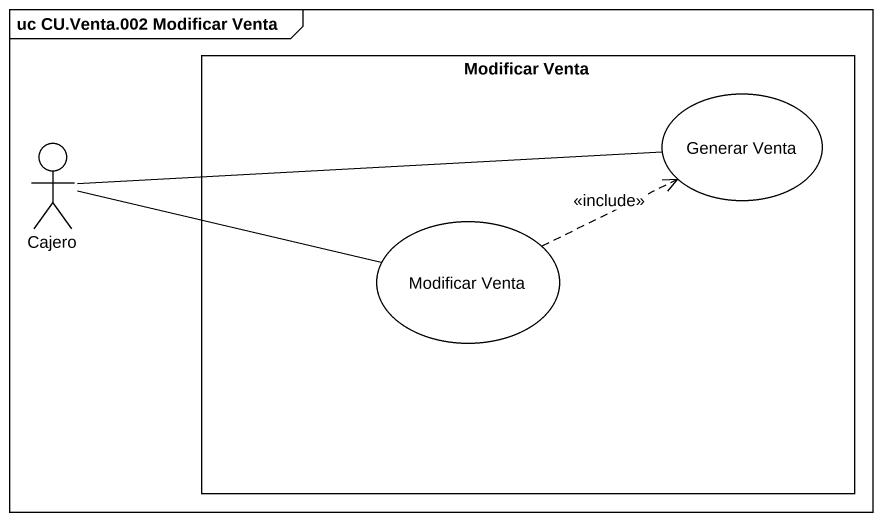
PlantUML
@startuml
mainframe uc CU.Venta.002 Modificar Venta
rectangle "Modificar Venta" as Modificar_Venta {
  usecase "Generar Venta" as Generar_Venta
  usecase "Modificar Venta" as Modificar_Venta_2
}
actor Cajero
Cajero -right- Generar_Venta
Cajero -right- Modificar_Venta_2
Modificar_Venta_2 .right.> Generar_Venta : <<include>>
@enduml
